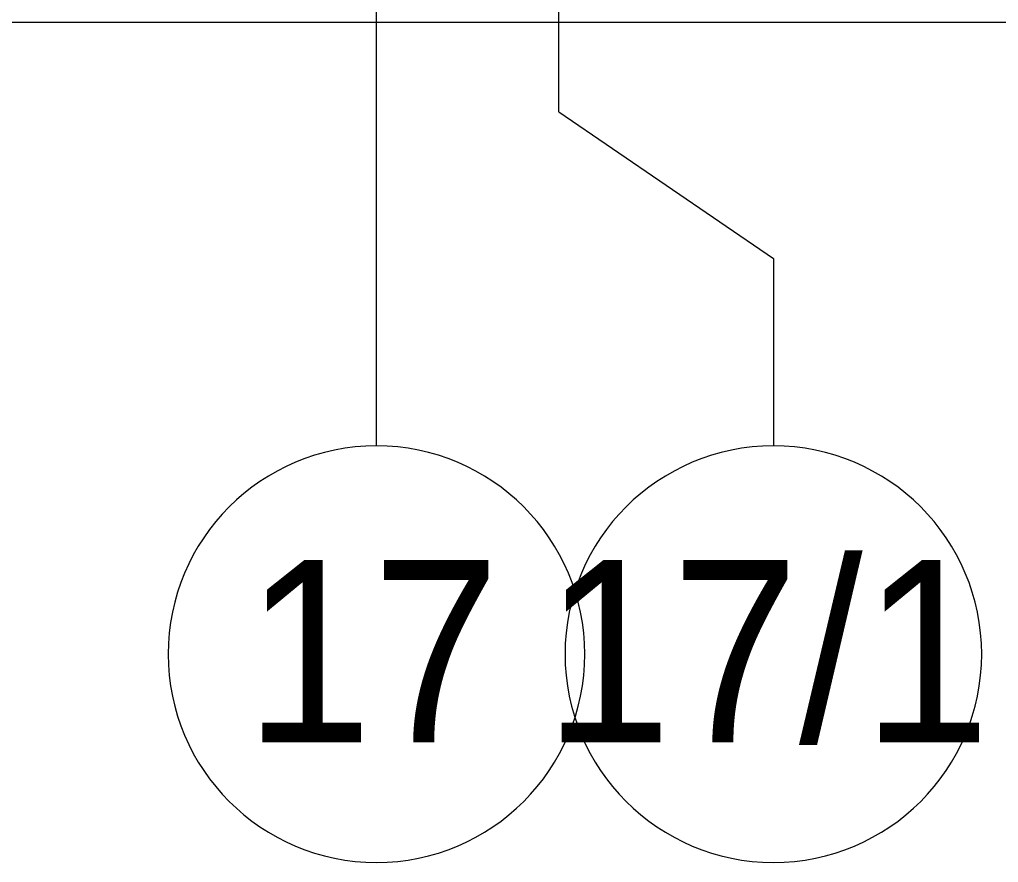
# Model space of a CAD drawing. Header units: millimetres. Extents: x -1178 to 415037, y -3506 to 42334.
# Drawn here: x 59089 to 62848, y -3506 to -269 of the extents above; entities that cross this region are included whole.
import ezdxf

# ---------------------------------------------------------------- set-up
doc = ezdxf.new("R2010")
doc.units = ezdxf.units.MM
for name, color, linetype, lineweight in [('A-WALL', 7, 'Continuous', 5), ('Оси', 7, 'Continuous', 9), ('Оси-1', 7, 'Continuous', 20)]:
    doc.layers.add(name, color=color, linetype=linetype, lineweight=lineweight)
doc.styles.add('Arial', font='arial.ttf', dxfattribs={"width": 0.9, "height": 700})

# ---------------------------------------------------------------- blocks, each defined once
blk = doc.blocks.new('Ось сетки - D8-29747960-Объем проектирования 1 этажа')
at = {"layer": 'Оси-1'}
for start, end in [(360, 180), (180, 360)]:
    blk.add_arc((0, 0), 4, start, end, dxfattribs=at)

msp = doc.modelspace()

# ---------------------------------------------------------------- linework, layer by layer
at = {"layer": 'A-WALL'}
msp.add_line((72280, -280), (-290, -280), dxfattribs=at)
at = {"layer": 'Оси'}
for p, q in [((61160, -623.5), (61160, 4376.5)), ((60460, -1906.3), (60460, 3093.7)), ((61160, -623.5), (61984.2, -1186.8)), ((61984.2, -1186.8), (61984.2, -1906.3))]:
    msp.add_line(p, q, dxfattribs=at)

# ---------------------------------------------------------------- block references
at = {"layer": 'Оси-1', "xscale": 199.9999999999999, "yscale": 199.9999999999999, "zscale": 199.9999999999999}
for p in [(60460, -2706.3), (61984.2, -2706.3)]:
    msp.add_blockref('Ось сетки - D8-29747960-Объем проектирования 1 этажа', p, dxfattribs=at)

# ---------------------------------------------------------------- texts
at = {"layer": 'Оси', "char_height": 700, "attachment_point": 1, "style": 'Arial'}
for s, insert, width in [('17/1', (61103.6, -2345), 2121.265), ('17', (59954.8, -2345), 1212.151)]:
    msp.add_mtext(s, dxfattribs=dict(at, insert=insert, width=width))

doc.saveas('drawing.dxf')
